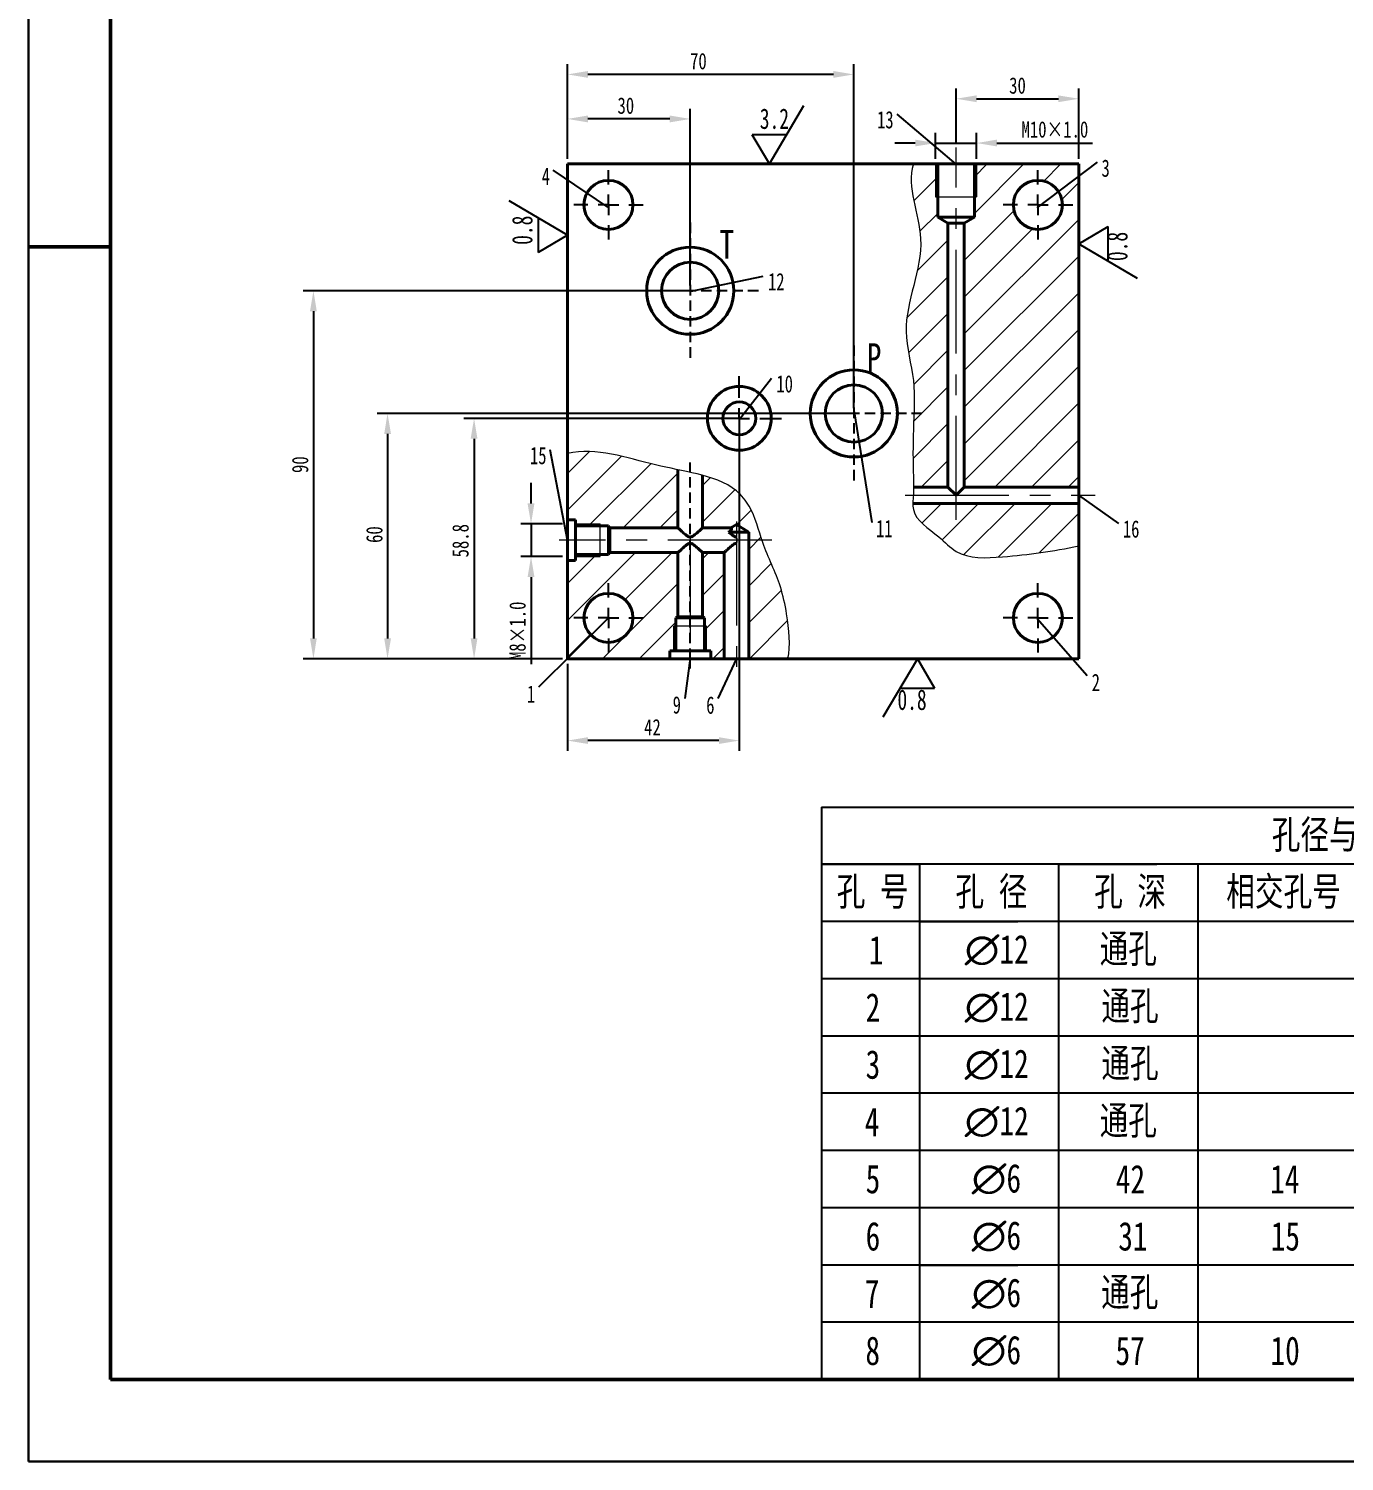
# Model space of a CAD drawing. Header units: millimetres. Extents: x 13 to 433, y -11 to 286.
# Drawn here: x 12.9 to 173.7, y -10.6 to 164.6 of the extents above; entities that cross this region are included whole.
import ezdxf

# ---------------------------------------------------------------- set-up
doc = ezdxf.new("R2010")
doc.units = ezdxf.units.MM
doc.header["$PDSIZE"] = -1
doc.linetypes.add('CENTERX2', pattern=[20.32, 12.7, -2.54, 2.54, -2.54])
doc.linetypes.add('HIDDEN', pattern=[1.905, 1.27, -0.635])
doc.layers.add('10', color=7, linetype='Continuous')
doc.layers.add('5', color=7, linetype='Continuous')
doc.layers.add('总内框线', color=7, linetype='Continuous', lineweight=50)
doc.layers.add('总外框线', color=7, linetype='Continuous', lineweight=30)
doc.styles.add('SLDTEXTSTYLE4', font='TXT', dxfattribs={"width": 0.7})
doc.styles.get("Standard").update_dxf_attribs({"font": '', "height": 2})
doc.styles.get('Standard').set_extended_font_data('HYSWLongFangSong')
doc.dimstyles.new('ISO-25', dxfattribs={"dimtxt": 2, "dimasz": 2.5, "dimexe": 1.25, "dimexo": 0.625, "dimtad": 1, "dimlfac": 2, "dimdsep": 46, "dimtxsty": 'Standard', "dimcen": 2.5, "dimadec": 0, "dimazin": 0, "dimtfac": 1, "dimtmove": 0, "dimatfit": 3, "dimfxl": 1, "dimarcsym": 0})
doc.dimstyles.new('SLDDIMSTYLE11', dxfattribs={"dimtxt": 0.18, "dimasz": 4.08, "dimexe": 0, "dimexo": 0.0625, "dimgap": 0, "dimtad": 0, "dimtih": 1, "dimtoh": 1, "dimdec": 0, "dimrnd": 1e-09, "dimzin": 0, "dimdsep": 46, "dimtxsty": 'Standard', "dimblk1": 'NONE', "dimblk2": 'NONE', "dimsah": 1, "dimcen": 0.09, "dimadec": 0, "dimazin": 0, "dimtfac": 4.08, "dimtdec": 0, "dimtofl": 0, "dimtmove": 0, "dimatfit": 3, "dimldrblk": 'NONE', "dimfxl": 1, "dimfrac": 2, "dimtolj": 1, "dimtzin": 0, "dimarcsym": 0})

# ---------------------------------------------------------------- blocks, each defined once
blk = doc.blocks.new('_D_31')
at = {"layer": '10', "color": 0, "lineweight": -2, "transparency": 16777216}
for p, q in [((123.77, 148.67), (123.77, 151.85)), ((128.77, 148.67), (128.77, 151.85)), ((121.27, 150.6), (118.77, 150.6)), ((123.77, 150.6), (128.77, 150.6)), ((131.27, 150.6), (142.93, 150.6))]:
    blk.add_line(p, q, dxfattribs=at)
at = {"layer": '10', "color": 0, "transparency": 16777216}
for points in [[(121.27, 151.02), (121.27, 150.19), (123.77, 150.6)], [(131.27, 151.02), (131.27, 150.19), (128.77, 150.6)]]:
    blk.add_solid(points, dxfattribs=at)
at = {"layer": 'Defpoints', "color": 0, "transparency": 16777216}
for p in [(123.77, 150.6), (123.77, 148.04), (128.77, 148.04)]:
    blk.add_point(p, dxfattribs=at)
at = {"layer": '10', "color": 0, "transparency": 16777216, "insert": (138.35, 153.27), "char_height": 2, "attachment_point": 2}
blk.add_mtext('M10×1.0', dxfattribs=at)
blk = doc.blocks.new('_D_32')
at = {"layer": '10', "color": 0, "lineweight": -2, "transparency": 16777216}
for p, q in [((126.27, 150.67), (126.27, 157.27)), ((128.77, 156.02), (138.77, 156.02)), ((141.27, 148.67), (141.27, 157.27))]:
    blk.add_line(p, q, dxfattribs=at)
at = {"layer": '10', "color": 0, "transparency": 16777216}
for points in [[(128.77, 156.43), (128.77, 155.6), (126.27, 156.02)], [(138.77, 156.43), (138.77, 155.6), (141.27, 156.02)]]:
    blk.add_solid(points, dxfattribs=at)
at = {"layer": 'Defpoints', "color": 0, "transparency": 16777216}
for p in [(141.27, 156.02), (126.27, 150.04), (141.27, 148.04)]:
    blk.add_point(p, dxfattribs=at)
at = {"layer": '10', "color": 0, "transparency": 16777216, "insert": (133.78, 158.64), "char_height": 2, "attachment_point": 2}
blk.add_mtext('30', dxfattribs=at)
blk = doc.blocks.new('_D_33')
at = {"layer": '10', "color": 0, "lineweight": -2, "transparency": 16777216}
for p, q in [((113.15, 117.54), (55.52, 117.54)), ((56.77, 115.04), (56.77, 90.04)), ((78.15, 87.54), (55.52, 87.54))]:
    blk.add_line(p, q, dxfattribs=at)
at = {"layer": '10', "color": 0, "transparency": 16777216}
for points in [[(56.36, 115.04), (57.19, 115.04), (56.77, 117.54)], [(56.36, 90.04), (57.19, 90.04), (56.77, 87.54)]]:
    blk.add_solid(points, dxfattribs=at)
at = {"layer": 'Defpoints', "color": 0, "transparency": 16777216}
for p in [(113.77, 117.54), (56.77, 87.54), (78.77, 87.54)]:
    blk.add_point(p, dxfattribs=at)
at = {"layer": '10', "color": 0, "transparency": 16777216, "insert": (54.15, 102.73), "char_height": 2, "attachment_point": 2, "rotation": 90}
blk.add_mtext('60', dxfattribs=at)
blk = doc.blocks.new('_D_34')
at = {"layer": '10', "color": 0, "lineweight": -2, "transparency": 16777216}
for p, q in [((93.15, 132.54), (46.46, 132.54)), ((47.71, 130.04), (47.71, 90.04)), ((78.15, 87.54), (46.46, 87.54))]:
    blk.add_line(p, q, dxfattribs=at)
at = {"layer": '10', "color": 0, "transparency": 16777216}
for points in [[(47.29, 130.04), (48.12, 130.04), (47.71, 132.54)], [(47.29, 90.04), (48.12, 90.04), (47.71, 87.54)]]:
    blk.add_solid(points, dxfattribs=at)
at = {"layer": 'Defpoints', "color": 0, "transparency": 16777216}
for p in [(93.77, 132.54), (47.71, 87.54), (78.77, 87.54)]:
    blk.add_point(p, dxfattribs=at)
at = {"layer": '10', "color": 0, "transparency": 16777216, "insert": (45.08, 111.28), "char_height": 2, "attachment_point": 2, "rotation": 90}
blk.add_mtext('90', dxfattribs=at)
blk = doc.blocks.new('_D_35')
at = {"layer": '10', "color": 0, "lineweight": -2, "transparency": 16777216}
for p, q in [((78.77, 148.67), (78.77, 154.8)), ((93.77, 133.17), (93.77, 154.8)), ((91.27, 153.55), (81.27, 153.55))]:
    blk.add_line(p, q, dxfattribs=at)
at = {"layer": '10', "color": 0, "transparency": 16777216}
for points in [[(81.27, 153.97), (81.27, 153.13), (78.77, 153.55)], [(91.27, 153.97), (91.27, 153.13), (93.77, 153.55)]]:
    blk.add_solid(points, dxfattribs=at)
at = {"layer": 'Defpoints', "color": 0, "transparency": 16777216}
for p in [(78.77, 153.55), (78.77, 148.04), (93.77, 132.54)]:
    blk.add_point(p, dxfattribs=at)
at = {"layer": '10', "color": 0, "transparency": 16777216, "insert": (85.9, 156.18), "char_height": 2, "attachment_point": 2}
blk.add_mtext('30', dxfattribs=at)
blk = doc.blocks.new('_D_36')
at = {"layer": '10', "color": 0, "lineweight": -2, "transparency": 16777216}
for p, q in [((78.77, 148.67), (78.77, 160.24)), ((113.77, 118.17), (113.77, 160.24)), ((111.27, 158.99), (81.27, 158.99))]:
    blk.add_line(p, q, dxfattribs=at)
at = {"layer": '10', "color": 0, "transparency": 16777216}
for points in [[(81.27, 159.41), (81.27, 158.58), (78.77, 158.99)], [(111.27, 159.41), (111.27, 158.58), (113.77, 158.99)]]:
    blk.add_solid(points, dxfattribs=at)
at = {"layer": 'Defpoints', "color": 0, "transparency": 16777216}
for p in [(78.77, 158.99), (78.77, 148.04), (113.77, 117.54)]:
    blk.add_point(p, dxfattribs=at)
at = {"layer": '10', "color": 0, "transparency": 16777216, "insert": (94.77, 161.62), "char_height": 2, "attachment_point": 2}
blk.add_mtext('70', dxfattribs=at)
blk = doc.blocks.new('_D_37')
at = {"layer": '10', "color": 0, "lineweight": -2, "transparency": 16777216}
for p, q in [((99.15, 116.94), (66.1, 116.94)), ((67.35, 114.44), (67.35, 90.04)), ((78.15, 87.54), (66.1, 87.54))]:
    blk.add_line(p, q, dxfattribs=at)
at = {"layer": '10', "color": 0, "transparency": 16777216}
for points in [[(66.93, 114.44), (67.76, 114.44), (67.35, 116.94)], [(66.93, 90.04), (67.76, 90.04), (67.35, 87.54)]]:
    blk.add_solid(points, dxfattribs=at)
at = {"layer": 'Defpoints', "color": 0, "transparency": 16777216}
for p in [(99.77, 116.94), (67.35, 87.54), (78.77, 87.54)]:
    blk.add_point(p, dxfattribs=at)
at = {"layer": '10', "color": 0, "transparency": 16777216, "insert": (64.68, 101.98), "char_height": 2, "width": 6.7083, "attachment_point": 2, "rotation": 90}
blk.add_mtext('58.8', dxfattribs=at)
blk = doc.blocks.new('_D_38')
at = {"layer": '10', "color": 0, "lineweight": -2, "transparency": 16777216}
for p, q in [((99.77, 116.32), (99.77, 76.29)), ((78.77, 86.92), (78.77, 76.29)), ((97.27, 77.54), (81.27, 77.54))]:
    blk.add_line(p, q, dxfattribs=at)
at = {"layer": '10', "color": 0, "transparency": 16777216}
for points in [[(81.27, 77.96), (81.27, 77.13), (78.77, 77.54)], [(97.27, 77.96), (97.27, 77.13), (99.77, 77.54)]]:
    blk.add_solid(points, dxfattribs=at)
at = {"layer": 'Defpoints', "color": 0, "transparency": 16777216}
for p in [(99.77, 116.94), (78.77, 87.54), (78.77, 77.54)]:
    blk.add_point(p, dxfattribs=at)
at = {"layer": '10', "color": 0, "transparency": 16777216, "insert": (89.15, 80.17), "char_height": 2, "attachment_point": 2}
blk.add_mtext('42', dxfattribs=at)
blk = doc.blocks.new('_D_39')
at = {"layer": '10', "color": 0, "lineweight": -2, "transparency": 16777216}
for p, q in [((74.31, 106.54), (74.31, 109.04)), ((78.15, 104.04), (73.06, 104.04)), ((74.31, 104.04), (74.31, 100.04)), ((78.15, 100.04), (73.06, 100.04)), ((74.31, 97.54), (74.31, 86.9))]:
    blk.add_line(p, q, dxfattribs=at)
at = {"layer": '10', "color": 0, "transparency": 16777216}
for points in [[(73.89, 106.54), (74.73, 106.54), (74.31, 104.04)], [(73.89, 97.54), (74.73, 97.54), (74.31, 100.04)]]:
    blk.add_solid(points, dxfattribs=at)
at = {"layer": 'Defpoints', "color": 0, "transparency": 16777216}
for p in [(74.31, 104.04), (78.77, 104.04), (78.77, 100.04)]:
    blk.add_point(p, dxfattribs=at)
at = {"layer": '10', "color": 0, "transparency": 16777216, "insert": (71.65, 90.97), "char_height": 2, "attachment_point": 2, "rotation": 90}
blk.add_mtext('M8×1.0', dxfattribs=at)
blk = doc.blocks.new('SW_NOTE_12')
at = {"layer": '10', "color": 0, "insert": (-1.41, 0.24), "char_height": 2.12, "attachment_point": 1, "style": 'SLDTEXTSTYLE4'}
blk.add_mtext('1', dxfattribs=at)
blk = doc.blocks.new('_NONE')
blk = doc.blocks.new('SW_NOTE_13')
at = {"layer": '10', "color": 0, "insert": (0.55, 0.19), "char_height": 2.12, "attachment_point": 1, "style": 'SLDTEXTSTYLE4'}
blk.add_mtext('2', dxfattribs=at)
blk = doc.blocks.new('SW_NOTE_14')
at = {"layer": '10', "color": 0, "insert": (-1.4, 0.34), "char_height": 2.12, "attachment_point": 1, "style": 'SLDTEXTSTYLE4'}
blk.add_mtext('4', dxfattribs=at)
blk = doc.blocks.new('SW_NOTE_15')
at = {"layer": '10', "color": 0, "insert": (0.51, 0.31), "char_height": 2.12, "attachment_point": 1, "style": 'SLDTEXTSTYLE4'}
blk.add_mtext('3', dxfattribs=at)
blk = doc.blocks.new('SW_NOTE_16')
at = {"layer": '10', "color": 0, "insert": (0.59, 0.37), "char_height": 2.117, "attachment_point": 1, "style": 'SLDTEXTSTYLE4'}
blk.add_mtext('10', dxfattribs=at)
blk = doc.blocks.new('SW_NOTE_17')
at = {"layer": '10', "color": 0, "insert": (0.58, 0.38), "char_height": 2.117, "attachment_point": 1, "style": 'SLDTEXTSTYLE4'}
blk.add_mtext('12', dxfattribs=at)
blk = doc.blocks.new('SW_NOTE_18')
at = {"layer": '10', "color": 0, "insert": (0.51, 0.34), "char_height": 2.117, "attachment_point": 1, "style": 'SLDTEXTSTYLE4'}
blk.add_mtext('11', dxfattribs=at)
blk = doc.blocks.new('SW_NOTE_19')
at = {"layer": '10', "color": 0, "insert": (-2.45, 0.38), "char_height": 2.117, "attachment_point": 1, "style": 'SLDTEXTSTYLE4'}
blk.add_mtext('13', dxfattribs=at)
blk = doc.blocks.new('SW_NOTE_20')
at = {"layer": '10', "color": 0, "insert": (-1.48, 0.26), "char_height": 2.12, "attachment_point": 1, "style": 'SLDTEXTSTYLE4'}
blk.add_mtext('9', dxfattribs=at)
blk = doc.blocks.new('SW_NOTE_21')
at = {"layer": '10', "color": 0, "insert": (-1.43, 0.24), "char_height": 2.12, "attachment_point": 1, "style": 'SLDTEXTSTYLE4'}
blk.add_mtext('6', dxfattribs=at)
blk = doc.blocks.new('SW_NOTE_22')
at = {"layer": '10', "color": 0, "insert": (-2.47, 0.38), "char_height": 2.117, "attachment_point": 1, "style": 'SLDTEXTSTYLE4'}
blk.add_mtext('15', dxfattribs=at)
blk = doc.blocks.new('SW_NOTE_23')
at = {"layer": '10', "color": 0, "insert": (0.54, 0.4), "char_height": 2.117, "attachment_point": 1, "style": 'SLDTEXTSTYLE4'}
blk.add_mtext('16', dxfattribs=at)
blk = doc.blocks.new('SW_CENTERMARKSYMBOL_17')
at = {"layer": '10', "color": 0}
for p, q in [((0, 2.5), (0, 5.15)), ((-2.5, 0), (-5.15, 0)), ((0, 0), (-1.25, 0)), ((0, 0), (0, 1.25)), ((0, 0), (0, -1.25)), ((0, 0), (1.25, 0)), ((2.5, 0), (5.15, 0)), ((0, -2.5), (0, -5.15))]:
    blk.add_line(p, q, dxfattribs=at)
blk = doc.blocks.new('SW_CENTERMARKSYMBOL_18')
at = {"layer": '10', "color": 0}
for p, q in [((0, 2.5), (0, 4.25)), ((-2.5, 0), (-4.25, 0)), ((0, 0), (-1.25, 0)), ((0, 0), (0, 1.25)), ((0, 0), (0, -1.25)), ((0, 0), (1.25, 0)), ((2.5, 0), (4.25, 0)), ((0, -2.5), (0, -4.25))]:
    blk.add_line(p, q, dxfattribs=at)
blk = doc.blocks.new('SW_CENTERMARKSYMBOL_19')
at = {"layer": '10', "color": 0}
for p, q in [((0, 2.5), (0, 4.25)), ((-2.5, 0), (-4.25, 0)), ((0, 0), (-1.25, 0)), ((0, 0), (0, 1.25)), ((0, 0), (0, -1.25)), ((0, 0), (1.25, 0)), ((2.5, 0), (4.25, 0)), ((0, -2.5), (0, -4.25))]:
    blk.add_line(p, q, dxfattribs=at)
blk = doc.blocks.new('SW_CENTERMARKSYMBOL_20')
at = {"layer": '10', "color": 0}
for p, q in [((0, 2.5), (0, 4.25)), ((-2.5, 0), (-4.25, 0)), ((0, 0), (-1.25, 0)), ((0, 0), (0, 1.25)), ((0, 0), (0, -1.25)), ((0, 0), (1.25, 0)), ((2.5, 0), (4.25, 0)), ((0, -2.5), (0, -4.25))]:
    blk.add_line(p, q, dxfattribs=at)
blk = doc.blocks.new('SW_CENTERMARKSYMBOL_21')
at = {"layer": '10', "color": 0}
for p, q in [((0, 2.5), (0, 4.25)), ((-2.5, 0), (-4.25, 0)), ((0, 0), (-1.25, 0)), ((0, 0), (0, 1.25)), ((0, 0), (0, -1.25)), ((0, 0), (1.25, 0)), ((2.5, 0), (4.25, 0)), ((0, -2.5), (0, -4.25))]:
    blk.add_line(p, q, dxfattribs=at)
blk = doc.blocks.new('SW_SFSYMBOL_7')
at = {"layer": '10', "color": 0}
for p, q in [((1.18, -3.57), (5.39, 3.57)), ((1.18, -3.57), (-0.93, 0)), ((3.29, 0), (-0.93, 0))]:
    blk.add_line(p, q, dxfattribs=at)
at = {"layer": '10', "color": 0, "insert": (0, 3.22), "char_height": 2.5, "attachment_point": 1, "style": 'SLDTEXTSTYLE4'}
blk.add_mtext('3.2', dxfattribs=at)
blk = doc.blocks.new('SW_SFSYMBOL_8')
at = {"layer": '10', "color": 0}
for p, q in [((3.57, 1.18), (-3.57, 5.39)), ((0, 3.28), (0, -0.93)), ((3.57, 1.18), (0, -0.93))]:
    blk.add_line(p, q, dxfattribs=at)
at = {"layer": '10', "color": 0, "insert": (-3.22, 0), "char_height": 2.5, "attachment_point": 1, "rotation": 90, "style": 'SLDTEXTSTYLE4'}
blk.add_mtext('0.8', dxfattribs=at)
blk = doc.blocks.new('SW_SFSYMBOL_9')
at = {"layer": '10', "color": 0}
for p, q in [((-6.66, 2.11), (-3.09, 4.21)), ((-3.09, 0), (-3.09, 4.21)), ((-6.66, 2.11), (0.48, -2.11))]:
    blk.add_line(p, q, dxfattribs=at)
at = {"layer": '10', "color": 0, "insert": (-3.22, 0), "char_height": 2.5, "attachment_point": 1, "rotation": 90, "style": 'SLDTEXTSTYLE4'}
blk.add_mtext('0.8', dxfattribs=at)
blk = doc.blocks.new('SW_SFSYMBOL_10')
at = {"layer": '10', "color": 0}
for p, q in [((2.44, 6.97), (-1.78, -0.17)), ((2.44, 6.97), (4.54, 3.4)), ((0.33, 3.4), (4.54, 3.4))]:
    blk.add_line(p, q, dxfattribs=at)
at = {"layer": '10', "color": 0, "insert": (0, 3.22), "char_height": 2.5, "attachment_point": 1, "style": 'SLDTEXTSTYLE4'}
blk.add_mtext('0.8', dxfattribs=at)

msp = doc.modelspace()

# ---------------------------------------------------------------- hatches: boundary and pattern name
at = {"linetype": 'Continuous', "lineweight": 0}
h = msp.add_hatch(dxfattribs=at)
h.set_pattern_fill('ANSI31', angle=3e-322, style=0)
edge = h.paths.add_edge_path(flags=0)
edge.add_line((125.2741, 108.5429), (125.2741, 140.7918))
edge.add_line((125.2741, 140.7918), (124.0241, 141.5429))
edge.add_line((124.0241, 141.5429), (124.0241, 148.0429))
edge.add_line((124.0241, 148.0429), (121.0475, 148.0429))
edge.add_spline(control_points=[(121.0475, 148.0429), (120.1663, 145.1964), (123.7802, 138.0049), (119.011, 129.3665), (121.4353, 121.601), (120.9644, 115.6448), (120.9999, 111.2758), (121.0713, 108.9601), (121.0726, 108.5429)], knot_values=[0, 0, 0, 0, 0.06250782, 0.14063211, 0.18193835, 0.22279863, 0.26214556, 0.27068037, 0.27068037, 0.27068037, 0.27068037], weights=[1, 1, 1, 1, 1, 1, 1, 1, 1], degree=3, periodic=0)
edge.add_line((121.0726, 108.5429), (125.2741, 108.5429))
h = msp.add_hatch(dxfattribs=at)
h.set_pattern_fill('ANSI31', angle=3e-322, style=0)
h.paths.add_polyline_path([(141.2741, 108.5429), (141.2741, 148.0429), (128.5241, 148.0429), (128.5241, 141.5429), (127.2741, 140.7918), (127.2741, 108.5429)], flags=0)
edge = h.paths.add_edge_path(flags=0)
edge.add_arc((136.2741, 143.0429), 3, 0, 360)
h = msp.add_hatch(dxfattribs=at)
h.set_pattern_fill('ANSI31', angle=3e-322, style=0)
edge = h.paths.add_edge_path(flags=0)
edge.add_line((92.2741, 103.5421), (92.2741, 110.6604))
edge.add_spline(control_points=[(92.2741, 110.6604), (91.3642, 110.8508), (86.9396, 111.759), (82.3018, 113.4156), (78.7741, 112.6419)], knot_values=[0.87373566, 0.87373566, 0.87373566, 0.87373566, 0.89965455, 1, 1, 1, 1], weights=[1, 1, 1, 1, 1], degree=3, periodic=0)
edge.add_line((78.7741, 112.6419), (78.7741, 104.5424))
edge.add_line((78.7741, 104.5424), (79.7591, 104.5424))
edge.add_line((79.7591, 104.5424), (79.7591, 103.7922))
edge.add_line((79.7591, 103.7922), (83.7741, 103.7922))
edge.add_spline(control_points=[(83.7741, 103.7922), (83.8242, 103.7088), (83.8743, 103.6255), (83.9244, 103.5421)], knot_values=[0.00490603, 0.00490603, 0.00490603, 0.00490603, 0.00548955, 0.00548955, 0.00548955, 0.00548955], weights=[1, 1, 1, 1], degree=3, periodic=0)
edge.add_line((83.9244, 103.5421), (92.2741, 103.5421))
h = msp.add_hatch(dxfattribs=at)
h.set_pattern_fill('ANSI31', angle=3e-322, style=0)
edge = h.paths.add_edge_path(flags=0)
edge.add_spline(control_points=[(105.6936, 87.5429), (106.0742, 89.1439), (105.7297, 92.4163), (104.7466, 97.151), (102.5393, 101.3305), (101.5977, 105.6328), (99.0526, 108.7617), (96.7765, 109.5792), (95.2741, 109.976)], knot_values=[0.6008373, 0.6008373, 0.6008373, 0.6008373, 0.65149426, 0.68306114, 0.73686537, 0.78068082, 0.80317886, 0.84543089, 0.84543089, 0.84543089, 0.84543089], weights=[1, 1, 1, 1, 1, 1, 1, 1, 1], degree=3, periodic=0)
edge.add_line((95.2741, 109.976), (95.2741, 103.5421))
edge.add_line((95.2741, 103.5421), (98.7549, 103.5421))
edge.add_line((98.7549, 103.5421), (99.4241, 103.9442))
edge.add_line((99.4241, 103.9442), (100.9241, 103.0429))
edge.add_line((100.9241, 103.0429), (100.9241, 87.5429))
edge.add_line((100.9241, 87.5429), (105.6936, 87.5429))
h = msp.add_hatch(dxfattribs=at)
h.set_pattern_fill('ANSI31', angle=3e-322, style=0)
edge = h.paths.add_edge_path(flags=0)
edge.add_line((141.2741, 106.5429), (120.9892, 106.5429))
edge.add_spline(control_points=[(120.9892, 106.5429), (120.9846, 106.281), (121.0707, 104.5348), (123.8883, 102.9624), (126.7943, 99.6928), (133.4833, 100.0203), (138.0716, 100.6826), (141.2741, 101.3405)], knot_values=[0.28407416, 0.28407416, 0.28407416, 0.28407416, 0.28938574, 0.32043695, 0.33924872, 0.3780838, 0.44228641, 0.44228641, 0.44228641, 0.44228641], weights=[1, 1, 1, 1, 1, 1, 1, 1], degree=3, periodic=0)
edge.add_line((141.2741, 101.3405), (141.2741, 106.5429))
h = msp.add_hatch(dxfattribs=at)
h.set_pattern_fill('ANSI31', angle=3e-322, style=0)
edge = h.paths.add_edge_path()
edge.add_spline(control_points=[(83.9244, 100.5437), (83.8743, 100.4604), (83.8242, 100.377), (83.7741, 100.2936)], knot_values=[0.01245207, 0.01245207, 0.01245207, 0.01245207, 0.01303827, 0.01303827, 0.01303827, 0.01303827], weights=[1, 1, 1, 1], degree=3, periodic=0)
edge.add_line((83.7741, 100.2936), (79.7591, 100.2936))
edge.add_line((79.7591, 100.2936), (79.7591, 99.5434))
edge.add_line((79.7591, 99.5434), (78.7741, 99.5434))
edge.add_line((78.7741, 99.5434), (78.7741, 87.5429))
edge.add_line((78.7741, 87.5429), (91.2746, 87.5429))
edge.add_line((91.2746, 87.5429), (92.0249, 91.5429))
edge.add_line((92.0249, 91.5429), (92.0249, 92.618))
edge.add_line((92.0249, 92.618), (92.2741, 100.5437))
edge.add_line((92.2741, 100.5437), (83.9244, 100.5437))
edge = h.paths.add_edge_path(flags=16)
edge.add_arc((83.7741, 92.5429), 3, 0, 360)
h = msp.add_hatch(dxfattribs=at)
h.set_pattern_fill('ANSI31', angle=3e-322, style=0)
h.paths.add_polyline_path([(97.9241, 87.5429), (97.9241, 100.5437), (95.2741, 100.5437), (95.2734, 93.5505), (95.7741, 91.5429), (95.7741, 87.5429)])

# ---------------------------------------------------------------- linework, layer by layer
at = {"color": 7, "linetype": 'Continuous', "lineweight": 40}
for p, q in [((78.7741, 148.0429), (78.7741, 112.6419)), ((78.7741, 148.0429), (121.0475, 148.0429)), ((124.0241, 148.0429), (121.0475, 148.0429)), ((124.0241, 148.0429), (124.0241, 141.5429)), ((124.0241, 148.0429), (128.5241, 148.0429)), ((128.5241, 141.5429), (128.5241, 148.0429)), ((141.2741, 148.0429), (128.5241, 148.0429)), ((141.2741, 148.0429), (141.2741, 108.5429)), ((124.0241, 141.5429), (125.2741, 140.7918)), ((128.5241, 141.5429), (124.0241, 141.5429)), ((125.2741, 140.7918), (125.2741, 108.5429)), ((127.2741, 140.7918), (125.2741, 140.7918)), ((127.2741, 140.7918), (128.5241, 141.5429)), ((127.2741, 108.5429), (127.2741, 140.7918)), ((78.7741, 112.6419), (78.7741, 104.5424)), ((92.2741, 103.5421), (92.2741, 110.6604)), ((95.2741, 109.976), (95.2741, 103.5421)), ((125.2741, 108.5429), (121.0726, 108.5429)), ((126.2741, 107.5429), (125.2741, 108.5429)), ((127.2741, 108.5429), (126.2741, 107.5429)), ((141.2741, 108.5429), (127.2741, 108.5429)), ((141.2741, 106.5429), (141.2741, 108.5429)), ((120.9892, 106.5429), (141.2741, 106.5429)), ((141.2741, 106.5429), (141.2741, 101.3405)), ((78.7741, 104.5424), (79.7591, 104.5424)), ((78.7741, 104.5424), (78.7741, 99.5434)), ((79.7591, 103.7922), (79.7591, 104.5424)), ((79.7591, 103.7922), (83.7741, 103.7922)), ((79.7591, 100.2936), (79.7591, 103.7922)), ((83.7741, 103.7922), (83.9244, 103.5421)), ((83.7741, 103.7922), (83.7741, 100.2936)), ((83.9244, 103.5421), (83.9244, 100.5437)), ((83.9244, 103.5421), (92.2741, 103.5421)), ((95.2741, 103.5421), (98.7549, 103.5421)), ((98.7549, 103.5421), (99.4241, 103.9442)), ((99.4241, 103.9442), (100.9241, 103.0429)), ((98.483, 103.0429), (100.9241, 103.0429)), ((100.9241, 103.0429), (100.9241, 87.5429)), ((79.7591, 99.5434), (79.7591, 100.2936)), ((83.7741, 100.2936), (79.7591, 100.2936)), ((83.9244, 100.5437), (83.7741, 100.2936)), ((92.2741, 100.5437), (83.9244, 100.5437)), ((92.275, 92.6931), (92.2741, 100.5437)), ((95.2741, 100.5437), (95.2733, 92.6931)), ((97.9241, 100.5437), (95.2741, 100.5437)), ((97.9241, 87.5429), (97.9241, 100.5437)), ((141.2741, 101.3405), (141.2741, 87.5429)), ((79.7591, 99.5434), (78.7741, 99.5434)), ((78.7741, 99.5434), (78.7741, 87.5429)), ((92.0249, 92.5429), (92.275, 92.6931)), ((92.0249, 88.5279), (92.0249, 92.5429)), ((92.0249, 92.5429), (95.5234, 92.5429)), ((92.275, 92.6931), (95.2733, 92.6931)), ((95.2733, 92.6931), (95.5234, 92.5429)), ((95.5234, 92.5429), (95.5234, 88.5279)), ((92.0249, 88.5279), (91.2746, 88.5279)), ((91.2746, 87.5429), (91.2746, 88.5279)), ((95.5234, 88.5279), (92.0249, 88.5279)), ((96.2736, 88.5279), (95.5234, 88.5279)), ((96.2736, 88.5279), (96.2736, 87.5429)), ((91.7741, 87.5429), (78.7741, 87.5429)), ((91.2746, 87.5429), (96.2736, 87.5429)), ((97.9241, 87.5429), (95.7741, 87.5429)), ((97.9241, 87.5429), (100.9241, 87.5429)), ((105.6936, 87.5429), (100.9241, 87.5429)), ((141.2741, 87.5429), (105.6936, 87.5429))]:
    msp.add_line(p, q, dxfattribs=at)
at = {"color": 7, "linetype": 'Continuous', "lineweight": 0}
for p, q in [((123.7741, 148.0429), (123.7741, 144.0429)), ((128.7741, 148.0429), (128.7741, 144.0429)), ((123.7741, 144.0429), (128.7741, 144.0429)), ((79.7591, 104.0429), (82.7741, 104.0429)), ((82.7741, 100.0429), (82.7741, 104.0429)), ((79.7591, 100.0429), (82.7741, 100.0429)), ((91.7741, 88.5279), (91.7741, 91.5429)), ((95.7741, 91.5429), (91.7741, 91.5429)), ((95.7741, 88.5279), (95.7741, 91.5429))]:
    msp.add_line(p, q, dxfattribs=at)
at = {"linetype": 'HIDDEN'}
for p, q in [((93.7741, 140.8679), (93.7741, 124.2179)), ((102.0991, 132.5429), (85.4491, 132.5429)), ((113.7741, 125.8679), (113.7741, 109.2179)), ((122.0991, 117.5429), (105.4491, 117.5429)), ((93.7654, 87.5429), (93.7654, 111.5429))]:
    msp.add_line(p, q, dxfattribs=at)
at = {"color": 7, "linetype": 'Continuous', "lineweight": 15}
for p, q in [((99.4291, 102.427), (99.4291, 101.6588)), ((91.7741, 87.5429), (95.7741, 87.5429))]:
    msp.add_line(p, q, dxfattribs=at)
for p, q in [((22.8997, 62.4154), (22.8997, 69.4154)), ((109.8164, 69.4154), (109.8164, -0.5846)), ((109.8164, 69.4154), (242.8997, 69.4154)), ((22.8997, 55.4154), (22.8997, 62.4154)), ((176.3581, 62.4154), (109.8164, 62.4154)), ((109.8164, 62.4154), (121.8164, 62.4154)), ((176.3581, 62.4154), (109.8164, 62.4154)), ((109.8164, 62.4154), (121.8164, 62.4154)), ((121.8164, 62.4154), (121.8164, 34.4154)), ((138.8164, 34.4154), (138.8164, 62.4154)), ((138.8164, 62.4154), (150.8164, 62.4154)), ((138.8164, 62.4154), (150.8164, 62.4154)), ((155.8164, 62.4154), (155.8164, 34.4154)), ((176.3581, 55.4154), (109.8164, 55.4154)), ((121.8164, 55.4154), (133.8164, 55.4154)), ((242.8997, 48.4154), (109.8164, 48.4154)), ((176.3581, 41.4154), (109.8164, 41.4154)), ((121.8164, 41.4154), (121.8164, 13.4154)), ((138.8164, 13.4154), (138.8164, 41.4154)), ((155.8164, 41.4154), (155.8164, 13.4154)), ((121.8164, 34.4154), (109.8164, 34.4154)), ((176.3581, 34.4154), (121.8164, 34.4154)), ((22.8997, 27.4154), (22.8997, 20.4154)), ((176.3581, 27.4154), (109.8164, 27.4154)), ((22.8997, 20.4154), (22.8997, -0.5846)), ((176.3581, 20.4154), (109.8164, 20.4154)), ((121.8164, 20.4154), (121.8164, -0.5846)), ((138.8164, -0.5846), (138.8164, 20.4154)), ((155.8164, 20.4154), (155.8164, -0.5846)), ((176.3581, 13.4154), (109.8164, 13.4154)), ((121.8164, 13.4154), (133.8164, 13.4154)), ((242.8997, 6.4154), (109.8164, 6.4154))]:
    msp.add_line(p, q)
at = {"color": 7, "linetype": 'Continuous', "lineweight": 40}
for centre, radius in [((83.7741, 143.0429), 3), ((136.2741, 143.0429), 3), ((93.7741, 132.5429), 5.325), ((93.7741, 132.5429), 3.5), ((113.7741, 117.5429), 5.325), ((113.7741, 117.5429), 3.5), ((99.7741, 116.9429), 3.9), ((99.7741, 116.9429), 2), ((83.7741, 92.5429), 3), ((136.2741, 92.5429), 3)]:
    msp.add_circle(centre, radius, dxfattribs=at)
at = {"color": 7, "linetype": 'Continuous', "lineweight": 0}
for points, knots in [([(121.0475, 148.0429), (120.1663, 145.1964), (123.7802, 138.0049), (119.011, 129.3665), (121.4353, 121.601), (120.9644, 115.6448), (121.0026, 110.9438), (121.1122, 107.7316), (120.7311, 104.7244), (123.8883, 102.9624), (126.7943, 99.6928), (133.4833, 100.0203), (138.0716, 100.6826), (141.2741, 101.3405)], [0, 0, 0, 0, 0.062507817, 0.140632114, 0.181938353, 0.222798627, 0.262145558, 0.277423934, 0.289385741, 0.320436954, 0.339248722, 0.378083796, 0.442286414, 0.442286414, 0.442286414, 0.442286414]), ([(105.6936, 87.5429), (106.0742, 89.1439), (105.7297, 92.4163), (104.7466, 97.151), (102.5393, 101.3305), (101.5977, 105.6328), (98.9045, 108.9438), (94.5864, 110.2579), (87.7472, 111.4705), (82.3018, 113.4156), (78.7741, 112.6419)], [0.600837304, 0.600837304, 0.600837304, 0.600837304, 0.65149426, 0.683061145, 0.736865366, 0.780680815, 0.803178859, 0.851748825, 0.899654553, 1, 1, 1, 1])]:
    msp.add_open_spline(points, degree=3, knots=knots, dxfattribs=at)
at = {"color": 7, "linetype": 'Continuous', "lineweight": 40}
for points, knots in [([(92.2741, 103.5421), (92.2741, 103.5439), (92.2773, 103.5427), (92.2895, 103.5341), (92.2986, 103.5269), (92.3343, 103.4968), (92.3697, 103.4653), (92.4567, 103.3865), (92.5092, 103.3384), (92.6241, 103.2331), (92.6869, 103.1754), (92.8222, 103.0524), (92.8941, 102.9876), (93.043, 102.8566), (93.1203, 102.7899), (93.2834, 102.6578), (93.3694, 102.5912), (93.5093, 102.5055), (93.5574, 102.4797), (93.66, 102.4403), (93.7155, 102.4274), (93.8265, 102.4265), (93.8822, 102.4386), (93.9864, 102.4774), (94.0355, 102.5036), (94.1767, 102.5895), (94.2618, 102.6554), (94.425, 102.7874), (94.5027, 102.8543), (94.6528, 102.9864), (94.7253, 103.0517), (94.8602, 103.1743), (94.9233, 103.2322), (95.0393, 103.3386), (95.0915, 103.3864), (95.1785, 103.4652), (95.2141, 103.4969), (95.2496, 103.5269), (95.2587, 103.5341), (95.271, 103.5426), (95.2741, 103.5439), (95.2741, 103.5421)], [0, 0, 0, 0, 0.03125, 0.03125, 0.0625, 0.0625, 0.125, 0.125, 0.1875, 0.1875, 0.25, 0.25, 0.3125, 0.3125, 0.375, 0.375, 0.4375, 0.4375, 0.46875, 0.46875, 0.5, 0.5, 0.53125, 0.53125, 0.5625, 0.5625, 0.625, 0.625, 0.6875, 0.6875, 0.75, 0.75, 0.8125, 0.8125, 0.875, 0.875, 0.9375, 0.9375, 0.96875, 0.96875, 1, 1, 1, 1]), ([(98.7549, 103.5421), (98.7616, 103.5461), (98.778, 103.5357), (98.8169, 103.4882), (98.8403, 103.4505), (98.8342, 103.3738), (98.8244, 103.3449), (98.7864, 103.2849), (98.7583, 103.2534), (98.6922, 103.1922), (98.6537, 103.1617), (98.5717, 103.1016), (98.5282, 103.0722), (98.483, 103.0429)], [0, 0, 0, 0, 0.25, 0.25, 0.5, 0.5, 0.625, 0.625, 0.75, 0.75, 0.875, 0.875, 1, 1, 1, 1]), ([(95.2741, 100.5437), (95.2741, 100.5419), (95.271, 100.5432), (95.2587, 100.5518), (95.2496, 100.559), (95.2135, 100.5894), (95.178, 100.621), (95.0904, 100.7004), (95.0378, 100.7487), (94.9224, 100.8545), (94.8591, 100.9126), (94.6541, 101.0988), (94.5059, 101.2331), (94.2589, 101.4327), (94.1728, 101.4991), (94.0317, 101.5843), (93.9828, 101.6101), (93.8789, 101.6481), (93.8235, 101.6597), (93.7117, 101.6579), (93.6567, 101.6446), (93.5531, 101.6041), (93.5051, 101.5779), (93.3665, 101.4924), (93.2806, 101.4259), (93.1178, 101.2938), (93.0405, 101.2271), (92.8916, 101.0959), (92.8195, 101.0309), (92.685, 100.9086), (92.6223, 100.8511), (92.5074, 100.7458), (92.4553, 100.698), (92.369, 100.6198), (92.3337, 100.5885), (92.2866, 100.5488), (92.2741, 100.54), (92.2741, 100.5437)], [0, 0, 0, 0, 0.03125, 0.03125, 0.0625, 0.0625, 0.125, 0.125, 0.1875, 0.1875, 0.25, 0.25, 0.375, 0.375, 0.4375, 0.4375, 0.46875, 0.46875, 0.5, 0.5, 0.53125, 0.53125, 0.5625, 0.5625, 0.625, 0.625, 0.6875, 0.6875, 0.75, 0.75, 0.8125, 0.8125, 0.875, 0.875, 0.9375, 0.9375, 1, 1, 1, 1]), ([(99.4291, 101.6588), (99.3726, 101.6595), (99.3181, 101.6478), (99.2133, 101.6091), (99.1647, 101.5833), (99.0242, 101.4981), (98.938, 101.4317), (98.774, 101.2991), (98.6958, 101.2317), (98.5447, 101.0987), (98.4732, 101.0342), (98.339, 100.9123), (98.2762, 100.8547), (98.1604, 100.7485), (98.1076, 100.7002), (98.0203, 100.621), (97.9846, 100.5892), (97.9368, 100.549), (97.9241, 100.54), (97.9241, 100.5437)], [0, 0, 0, 0, 0.0625, 0.0625, 0.125, 0.125, 0.25, 0.25, 0.375, 0.375, 0.5, 0.5, 0.625, 0.625, 0.75, 0.75, 0.875, 0.875, 1, 1, 1, 1]), ([(98.483, 103.0429), (98.6123, 102.9264), (98.7499, 102.8034), (98.9772, 102.6247), (99.057, 102.5654), (99.1868, 102.491), (99.2324, 102.4685), (99.3275, 102.4361), (99.378, 102.4264), (99.4291, 102.427)], [0, 0, 0, 0, 0.5, 0.5, 0.75, 0.75, 0.875, 0.875, 1, 1, 1, 1])]:
    msp.add_open_spline(points, degree=3, knots=knots, dxfattribs=at)
at = {"color": 7, "linetype": 'Continuous', "lineweight": 15}
msp.add_open_spline([(99.4291, 102.427), (99.4486, 102.3007), (99.4594, 102.1733), (99.4595, 101.9156), (99.4487, 101.786), (99.4291, 101.6588)], degree=3, knots=[0, 0, 0, 0, 0.5, 0.5, 1, 1, 1, 1], dxfattribs=at)
at = {"layer": '10', "linetype": 'CENTERX2', "lineweight": 0}
for p, q in [((126.2741, 104.5429), (126.2741, 150.0429)), ((120.0373, 107.5429), (143.2741, 107.5429)), ((99.4241, 104.3272), (99.4241, 86.3191)), ((103.7387, 102.0429), (77.7591, 102.0429)), ((93.7741, 102.5437), (93.7741, 86.3524))]:
    msp.add_line(p, q, dxfattribs=at)
at = {"layer": '5'}
for p, q in [((12.8997, -10.5846), (12.8997, 286.4154)), ((22.8997, -0.5846), (22.8997, 276.4154)), ((12.8997, 137.9154), (22.8997, 137.9154)), ((422.8997, -0.5846), (22.8997, -0.5846)), ((89.4414, -0.5846), (22.8997, -0.5846)), ((432.8997, -10.5846), (12.8997, -10.5846))]:
    msp.add_line(p, q, dxfattribs=at)
at = {"layer": '总内框线'}
for p, q in [((22.8997, -0.5846), (22.8997, 276.4154)), ((12.8997, 137.9154), (22.8997, 137.9154)), ((422.8997, -0.5846), (22.8997, -0.5846))]:
    msp.add_line(p, q, dxfattribs=at)
at = {"layer": '总外框线'}
for p, q in [((12.8997, -10.5846), (12.8997, 286.4154)), ((432.8997, -10.5846), (12.8997, -10.5846))]:
    msp.add_line(p, q, dxfattribs=at)

# ---------------------------------------------------------------- block references
at = {"layer": '10'}
for name, p in [('SW_SFSYMBOL_7', (102.2769, 151.6142)), ('SW_NOTE_19', (119.0672, 154.1332)), ('SW_NOTE_14', (77.0221, 147.2716)), ('SW_CENTERMARKSYMBOL_18', (83.7741, 143.0429)), ('SW_CENTERMARKSYMBOL_19', (136.2741, 143.0429)), ('SW_NOTE_15', (143.5382, 148.284)), ('SW_SFSYMBOL_8', (75.2029, 138.1574)), ('SW_SFSYMBOL_9', (147.9391, 136.1741)), ('SW_NOTE_17', (102.7058, 134.3357)), ('SW_CENTERMARKSYMBOL_17', (99.7741, 116.9429)), ('SW_NOTE_16', (103.7182, 121.8498)), ('SW_NOTE_22', (76.66, 113.0759)), ('SW_NOTE_18', (115.9792, 104.1895)), ('SW_NOTE_23', (146.1254, 104.077)), ('SW_CENTERMARKSYMBOL_20', (83.7741, 92.5429)), ('SW_CENTERMARKSYMBOL_21', (136.2741, 92.5429)), ('SW_SFSYMBOL_10', (119.1002, 80.5686)), ('SW_NOTE_12', (75.2223, 84.0545)), ('SW_NOTE_13', (142.3009, 85.5168)), ('SW_NOTE_20', (93.1076, 82.7047)), ('SW_NOTE_21', (97.1571, 82.7047))]:
    msp.add_blockref(name, p, dxfattribs=at)

# ---------------------------------------------------------------- texts
at = {"char_height": 3.5}
for s, width, gutter_width, heights, insert, attachment_point in [('T', 9.167789, 28.4552, [0], (97.3547, 139.9844), 1), ('P', 15.355617, 28.4552, [0], (115.3511, 126.1291), 1), ('\\A1;{\\fHYSWLongFangSong|b0|i0|c134|p2;孔径与孔深（mm）}', 135.083304, 17.5, [7], (178.8975, 65.8274), 5), ('\\pi4.38322;孔 径', 17, 17.5, [0], (121.8164, 58.9154), 4), ('\\pi4.33916;孔 深', 17, 17.5, [0], (138.8164, 58.9154), 4), ('\\pi3.48621;相交孔号', 20.541652, 17.5, [0], (155.8164, 58.9154), 4), ('\\pi1.86853;孔 号', 12, 17.5, [0], (109.8164, 58.9154), 4), ('\\pi5.79196;1', 12, 17.5, [0], (109.8164, 51.9154), 4), ('\\pi5.50175;{\\fISOCPEUR|b0|i0|c0|p34;∅}12', 17, 17.5, [0], (121.8164, 51.9154), 4), ('{\\fHYSWLongFangSong|b0|i0|c134|p2;通孔}', 17, 17.5, [0], (147.3164, 51.9154), 5), ('\\pi5.3979;2', 12, 17.5, [3.5], (109.8164, 44.9154), 4), ('\\pi5.50175;{\\fISOCPEUR|b0|i0|c0|p34;∅}12', 17, 17.5, [0], (121.8164, 44.9154), 4), ('\\pi5.20804;通孔', 17, 17.5, [0], (138.8164, 44.9154), 4), ('\\pi5.39301;3', 12, 17.5, [0], (109.8164, 37.9154), 4), ('\\pi5.50175;{\\fISOCPEUR|b0|i0|c0|p34;∅}12', 17, 17.5, [0], (121.8164, 37.9154), 4), ('\\pi5.20804;通孔', 17, 17.5, [0], (138.8164, 37.9154), 4), ('\\pi5.28776;4', 12, 17.5, [0], (109.8164, 30.9154), 4), ('\\pi5.50175;{\\fISOCPEUR|b0|i0|c0|p34;∅}12', 17, 17.5, [0], (121.8164, 30.9154), 4), ('{\\fHYSWLongFangSong|b0|i0|c134|p2;通孔}', 17, 17.5, [0], (147.3164, 30.9154), 5), ('\\pi5.3979;5', 12, 17.5, [3.5], (109.8164, 23.9154), 4), ('\\pi6.35839;{\\fISOCPEUR|b0|i0|c0|p34;∅}6', 17, 17.5, [0], (121.8164, 23.9154), 4), ('\\pi6.98252;42', 17, 17.5, [0], (138.8164, 23.9154), 4), ('\\pi8.85125;14', 20.541652, 17.5, [0], (155.8164, 23.9154), 4), ('\\pi5.3979;6', 12, 17.5, [0], (109.8164, 16.9154), 4), ('\\pi6.35839;{\\fISOCPEUR|b0|i0|c0|p34;∅}6', 17, 17.5, [0], (121.8164, 16.9154), 4), ('\\pi7.28357;31', 17, 17.5, [0], (138.8164, 16.9154), 4), ('\\pi8.91978;15', 20.541652, 17.5, [0], (155.8164, 16.9154), 4), ('\\pi5.20804;通孔', 17, 17.5, [0], (138.7925, 9.931), 4), ('\\pi5.29755;7', 12, 17.5, [0], (109.8164, 9.9154), 4), ('\\pi6.35839;{\\fISOCPEUR|b0|i0|c0|p34;∅}6', 17, 17.5, [0], (121.8164, 9.9154), 4), ('\\pi5.37098;8', 12, 17.5, [3.5], (109.8164, 2.9154), 4), ('\\pi6.35839;{\\fISOCPEUR|b0|i0|c0|p34;∅}6', 17, 17.5, [0], (121.8164, 2.9154), 4), ('\\pi6.9458;57', 17, 17.5, [0], (138.8164, 2.9154), 4), ('\\pi8.89775;10', 20.541652, 17.5, [0], (155.8164, 2.9154), 4)]:
    msp.add_mtext_dynamic_manual_height_columns(s, width=width, gutter_width=gutter_width, heights=heights, dxfattribs=dict(at, insert=insert, attachment_point=attachment_point))

# ---------------------------------------------------------------- dimensions: what is measured, and where the dimension line sits
at = {"layer": '10'}
for base, p1, p2, picture, middle in [((78.7741, 158.9942), (113.7741, 117.5429), (78.7741, 148.0429), '_D_36', (94.7691, 158.9942)), ((141.2741, 156.0169), (126.2741, 150.0429), (141.2741, 148.0429), '_D_32', (133.7816, 156.0169)), ((78.7741, 153.5514), (93.7741, 132.5429), (78.7741, 148.0429), '_D_35', (85.904, 153.5514)), ((78.7741, 77.5429), (99.7741, 116.9429), (78.7741, 87.5429), '_D_38', (89.1544, 77.5429))]:
    dim = msp.add_linear_dim(base=base, p1=p1, p2=p2, dimstyle='ISO-25', dxfattribs=at)
    dim.commit()
    dim.dimension.update_dxf_attribs({"geometry": picture, "text_midpoint": middle, "dimtype": 160})
dim = msp.add_linear_dim(base=(123.7741, 150.6039), p1=(128.7741, 148.0429), p2=(123.7741, 148.0429), text='M<>×1.0', dimstyle='ISO-25', dxfattribs=at)
dim.commit()
dim.dimension.update_dxf_attribs({"geometry": '_D_31', "text_midpoint": (138.3516, 150.6039), "dimtype": 160})
for base, p1, picture, middle in [((47.7061, 87.5429), (93.7741, 132.5429), '_D_34', (47.7061, 111.2758)), ((56.7741, 87.5429), (113.7741, 117.5429), '_D_33', (56.7741, 102.7263))]:
    dim = msp.add_linear_dim(base=base, p1=p1, p2=(78.7741, 87.5429), angle=90, dimstyle='ISO-25', dxfattribs=at)
    dim.commit()
    dim.dimension.update_dxf_attribs({"geometry": picture, "text_midpoint": middle, "dimtype": 160})
for base, p1, p2, text, picture, middle in [((67.3462, 87.5429), (99.7741, 116.9429), (78.7741, 87.5429), '58.8', '_D_37', (67.3462, 101.9796)), ((74.3108, 104.0429), (78.7741, 100.0429), (78.7741, 104.0429), 'M<>×1.0', '_D_39', (74.3108, 90.969))]:
    dim = msp.add_linear_dim(base=base, p1=p1, p2=p2, angle=90, text=text, dimstyle='ISO-25', dxfattribs=at)
    dim.commit()
    dim.dimension.update_dxf_attribs({"geometry": picture, "text_midpoint": middle, "dimtype": 160})

# ---------------------------------------------------------------- leaders
at = {"layer": '10', "has_arrowhead": 0}
for points in [[(126.2741, 148.009), (119.0672, 154.1332)], [(83.6892, 142.7804), (77.0221, 147.2716)], [(136.1664, 142.6928), (143.5382, 148.284)], [(93.6929, 132.4536), (102.7058, 134.3357)], [(99.7845, 116.831), (103.7182, 121.8498)], [(113.7981, 117.7529), (115.9792, 104.1895)], [(78.7802, 102.0429), (76.66, 113.0759)], [(141.2499, 107.5429), (146.1254, 104.077)], [(83.7667, 92.5436), (75.2223, 84.0545)], [(136.1735, 92.4583), (142.3009, 85.5168)], [(93.7741, 87.6072), (93.1076, 82.7047)], [(99.4241, 87.5669), (97.1571, 82.7047)]]:
    msp.add_leader(points, dimstyle='SLDDIMSTYLE11', dxfattribs=at)

doc.saveas('drawing.dxf')
